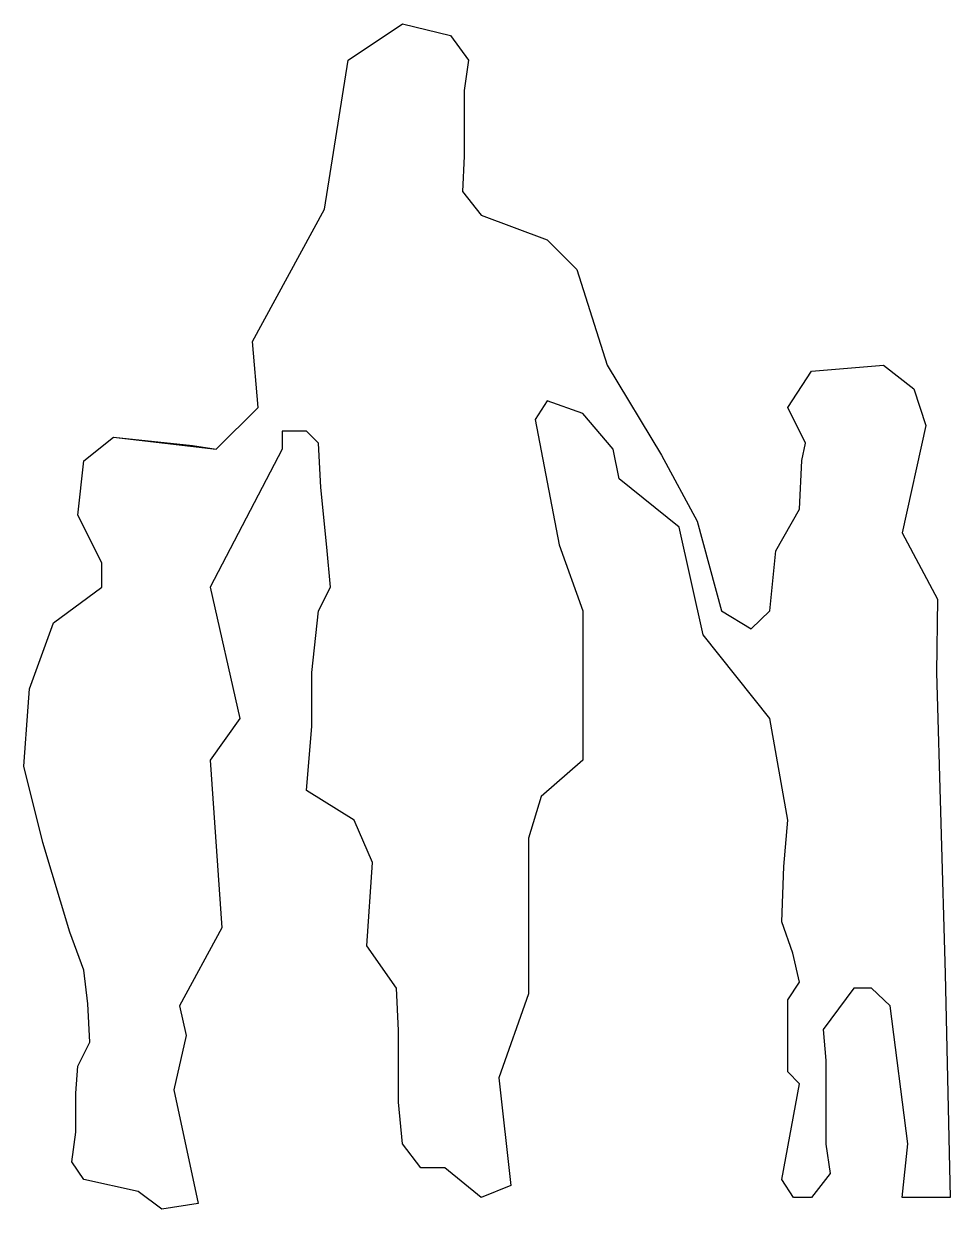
# Model space of a CAD drawing. Extents: x 4676 to 5924, y -851 to 746.
import ezdxf

# ---------------------------------------------------------------- set-up
doc = ezdxf.new("R2010")
doc.units = 0
doc.header["$LTSCALE"] = 50
doc.layers.get('0').update_dxf_attribs({"linetype": 'CONTINUOUS'})

msp = doc.modelspace()

# ---------------------------------------------------------------- linework, layer by layer
at = {"color": 0, "linetype": 'CONTINUOUS'}
for points in [[(4797.439042, 189.198849), (4903.61436, 177.95476), (4935.439042, 173.198849), (4992.439042, 229.198849), (4984.439042, 318.198849), (4984.439042, 318.198849), (5081.439042, 496.198849), (5113.439042, 697.198849), (5186.439042, 746.198849), (5251.439042, 730.198849), (5275.439042, 697.198849), (5269.832724, 656.440498), (5269.832724, 567.980949), (5267.439042, 520.198849), (5292.439042, 488.198849), (5381.439042, 455.198849), (5421.439042, 415.198849), (5462.439042, 286.198849), (5535.439042, 165.198849), (5583.439042, 76.198849), (5616.439042, -44.801151), (5656.439042, -68.801151), (5681.439042, -44.801151), (5689.439042, 36.198849), (5721.439042, 92.198849), (5724.58747, 157.850299), (5729.439042, 181.198849), (5705.439042, 229.198849), (5737.439042, 278.198849), (5834.439042, 286.198849), (5875.439042, 254.198849), (5891.439042, 205.198849), (5859.439042, 60.198849), (5907.439042, -28.801151), (5905.684432, -127.632809), (5917.757608, -533.74256), (5924.439042, -834.801151), (5859.439042, -834.801151), (5867.439042, -762.801151), (5843.439042, -576.801151), (5818.439042, -552.801151), (5794.439042, -552.801151), (5753.439042, -608.801151), (5756.782461, -650.348336), (5756.782461, -762.933214), (5762.439042, -802.801151), (5737.439042, -834.801151), (5713.439042, -834.801151), (5697.439042, -810.801151), (5721.439042, -681.801151), (5705.439042, -665.801151), (5705.439042, -568.801151), (5721.439042, -544.801151), (5712.514294, -505.596333), (5697.439042, -463.801151), (5700.441167, -388.990557), (5705.439042, -326.801151), (5681.439042, -189.801151), (5591.439042, -76.801151), (5559.439042, 68.198849), (5478.439042, 133.198849), (5470.439042, 173.198849), (5429.439042, 221.198849), (5381.439042, 238.198849), (5365.439042, 213.198849), (5397.439042, 44.198849), (5429.439042, -44.801151), (5429.439042, -245.801151), (5373.439042, -294.801151), (5356.439042, -350.801151), (5356.439042, -560.801151), (5316.439042, -673.801151), (5332.439042, -818.801151), (5292.439042, -834.801151), (5243.439042, -794.801151), (5211.439042, -794.801151), (5186.439042, -762.801151), (5181.296439, -706.64079), (5181.296439, -610.139445), (5178.439042, -552.801151), (5138.439042, -495.801151), (5146.439042, -383.801151), (5121.439042, -326.801151), (5057.439042, -286.801151), (5064.589459, -200.008795), (5064.589459, -127.632809), (5073.439042, -44.801151), (5073.439042, -44.801151), (5089.439042, -12.801151), (5084.71137, 41.244523), (5076.662586, 121.662306), (5073.439042, 181.198849), (5057.439042, 197.198849), (5024.439042, 197.198849), (5024.439042, 173.198849), (4927.439042, -12.801151), (4967.439042, -189.801151), (4927.439042, -245.801151), (4943.439042, -471.801151), (4886.439042, -576.801151), (4895.439042, -616.801151), (4878.439042, -689.801151), (4911.439042, -842.801151), (4911.439042, -842.801151), (4862.439042, -850.801151), (4830.439042, -826.801151), (4757.439042, -810.801151), (4741.439042, -786.801151), (4746.663605, -746.849681), (4746.663605, -694.578126), (4749.439042, -657.801151), (4765.439042, -625.801151), (4762.761124, -573.951452), (4757.439042, -528.801151), (4738.614869, -477.450106), (4702.395438, -356.823462), (4676.439042, -253.801151)], [(4676.439042, -253.801151), (4682.451071, -173.932172), (4684.439042, -149.801151), (4716.439042, -60.801151), (4781.439042, -12.801151), (4781.439042, 20.198849), (4749.439042, 84.198849), (4757.439042, 157.198849), (4797.439042, 189.198849), (4935.439042, 173.198849)]]:
    msp.add_lwpolyline(points, dxfattribs=at)

doc.saveas('drawing.dxf')
